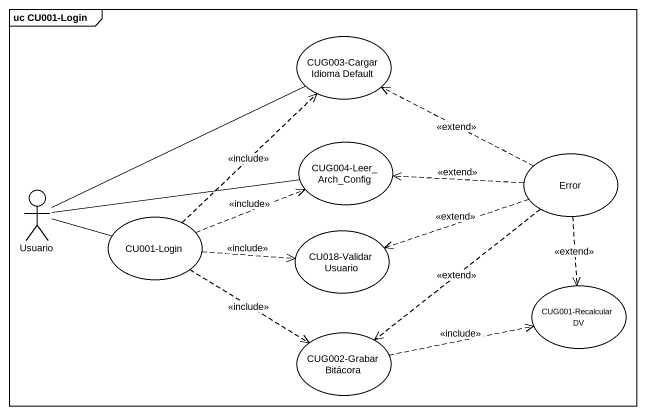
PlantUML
@startuml
mainframe uc CU001-Login
usecase "CUG003-Cargar Idioma Default" as CUG003_Cargar_Idioma_Default
usecase "CUG004-Leer_Arch_Config" as CUG004_Leer_Arch_Config
usecase Error
actor Usuario
usecase "CU001-Login" as CU001_Login
usecase "CU018-Validar Usuario" as CU018_Validar_Usuario
usecase "CUG001-Recalcular DV" as CUG001_Recalcular_DV
usecase "CUG002-Grabar Bitácora" as CUG002_Grabar_Bitácora
Error .left.> CUG003_Cargar_Idioma_Default : <<extend>>
Error .left.> CUG004_Leer_Arch_Config : <<extend>>
Error .left.> CU018_Validar_Usuario : <<extend>>
Error ..> CUG001_Recalcular_DV : <<extend>>
Error ..> CUG002_Grabar_Bitácora : <<extend>>
Usuario -right- CUG003_Cargar_Idioma_Default
Usuario -right- CUG004_Leer_Arch_Config
Usuario -right- CU001_Login
CU001_Login .up.> CUG003_Cargar_Idioma_Default : <<include>>
CU001_Login .right.> CUG004_Leer_Arch_Config : <<include>>
CU001_Login .right.> CU018_Validar_Usuario : <<include>>
CU001_Login ..> CUG002_Grabar_Bitácora : <<include>>
CUG002_Grabar_Bitácora .right.> CUG001_Recalcular_DV : <<include>>
@enduml
